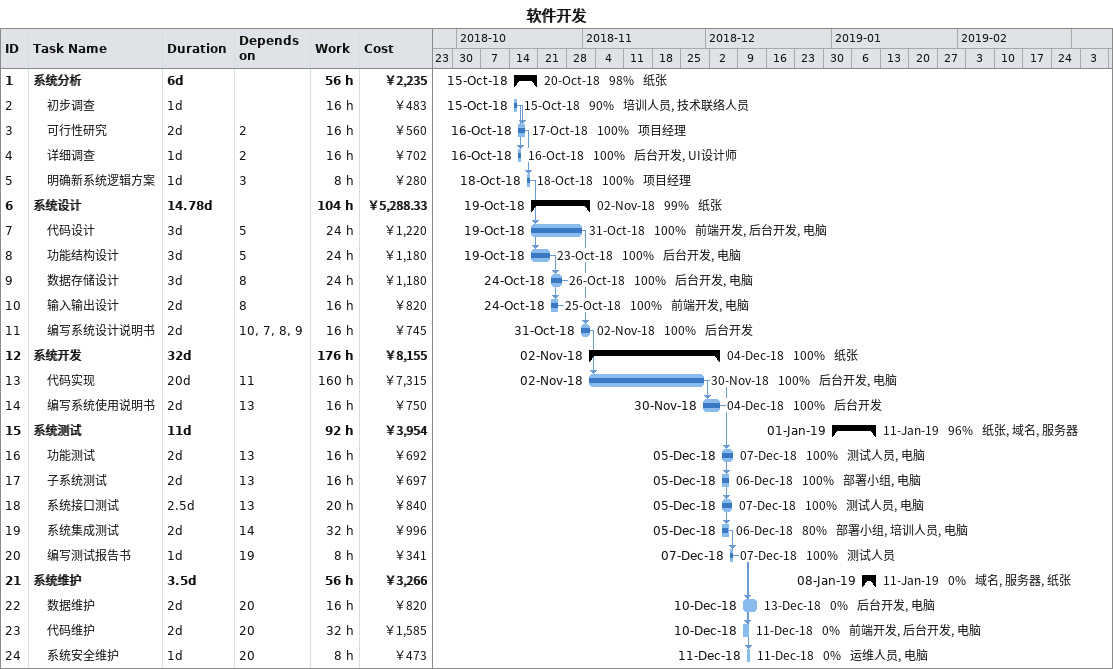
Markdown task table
软件开发

| ID | Level | Task | Duration | Start | Finish | Predecessors | Resources | % complete | Work (h) | Cost (￥) |
|---|---|---|---|---|---|---|---|---|---|---|
| 1 | 1 | **系统分析** | 6d | 2018-10-15 | 2018-10-20 |  | 纸张 | 98 | 56 | 2235 |
| 2 | 2 | 初步调查 | 1d | 2018-10-15 | 2018-10-15 |  | 培训人员, 技术联络人员 | 90 | 16 | 483 |
| 3 | 2 | 可行性研究 | 2d | 2018-10-16 | 2018-10-17 | 2 | 项目经理 | 100 | 16 | 560 |
| 4 | 2 | 详细调查 | 1d | 2018-10-16 | 2018-10-16 | 2 | 后台开发, UI设计师 | 100 | 16 | 702 |
| 5 | 2 | 明确新系统逻辑方案 | 1d | 2018-10-18 | 2018-10-18 | 3 | 项目经理 | 100 | 8 | 280 |
| 6 | 1 | **系统设计** | 14.78d | 2018-10-19 | 2018-11-02 |  | 纸张 | 99 | 104 | 5288.33 |
| 7 | 2 | 代码设计 | 3d | 2018-10-19 | 2018-10-31 | 5 | 前端开发, 后台开发, 电脑 | 100 | 24 | 1220 |
| 8 | 2 | 功能结构设计 | 3d | 2018-10-19 | 2018-10-23 | 5 | 后台开发, 电脑 | 100 | 24 | 1180 |
| 9 | 2 | 数据存储设计 | 3d | 2018-10-24 | 2018-10-26 | 8 | 后台开发, 电脑 | 100 | 24 | 1180 |
| 10 | 2 | 输入输出设计 | 2d | 2018-10-24 | 2018-10-25 | 8 | 前端开发, 电脑 | 100 | 16 | 820 |
| 11 | 2 | 编写系统设计说明书 | 2d | 2018-10-31 | 2018-11-02 | 10, 7, 8, 9 | 后台开发 | 100 | 16 | 745 |
| 12 | 1 | **系统开发** | 32d | 2018-11-02 | 2018-12-04 |  | 纸张 | 100 | 176 | 8155 |
| 13 | 2 | 代码实现 | 20d | 2018-11-02 | 2018-11-30 | 11 | 后台开发, 电脑 | 100 | 160 | 7315 |
| 14 | 2 | 编写系统使用说明书 | 2d | 2018-11-30 | 2018-12-04 | 13 | 后台开发 | 100 | 16 | 750 |
| 15 | 1 | **系统测试** | 11d | 2019-01-01 | 2019-01-11 |  | 纸张, 域名, 服务器 | 96 | 92 | 3954 |
| 16 | 2 | 功能测试 | 2d | 2018-12-05 | 2018-12-07 | 13 | 测试人员, 电脑 | 100 | 16 | 692 |
| 17 | 2 | 子系统测试 | 2d | 2018-12-05 | 2018-12-06 | 13 | 部署小组, 电脑 | 100 | 16 | 697 |
| 18 | 2 | 系统接口测试 | 2.5d | 2018-12-05 | 2018-12-07 | 13 | 测试人员, 电脑 | 100 | 20 | 840 |
| 19 | 2 | 系统集成测试 | 2d | 2018-12-05 | 2018-12-06 | 14 | 部署小组, 培训人员, 电脑 | 80 | 32 | 996 |
| 20 | 2 | 编写测试报告书 | 1d | 2018-12-07 | 2018-12-07 | 19 | 测试人员 | 100 | 8 | 341 |
| 21 | 1 | **系统维护** | 3.5d | 2019-01-08 | 2019-01-11 |  | 域名, 服务器, 纸张 | 0 | 56 | 3266 |
| 22 | 2 | 数据维护 | 2d | 2018-12-10 | 2018-12-13 | 20 | 后台开发, 电脑 | 0 | 16 | 820 |
| 23 | 2 | 代码维护 | 2d | 2018-12-10 | 2018-12-11 | 20 | 前端开发, 后台开发, 电脑 | 0 | 32 | 1585 |
| 24 | 2 | 系统安全维护 | 1d | 2018-12-11 | 2018-12-11 | 20 | 运维人员, 电脑 | 0 | 8 | 473 |
